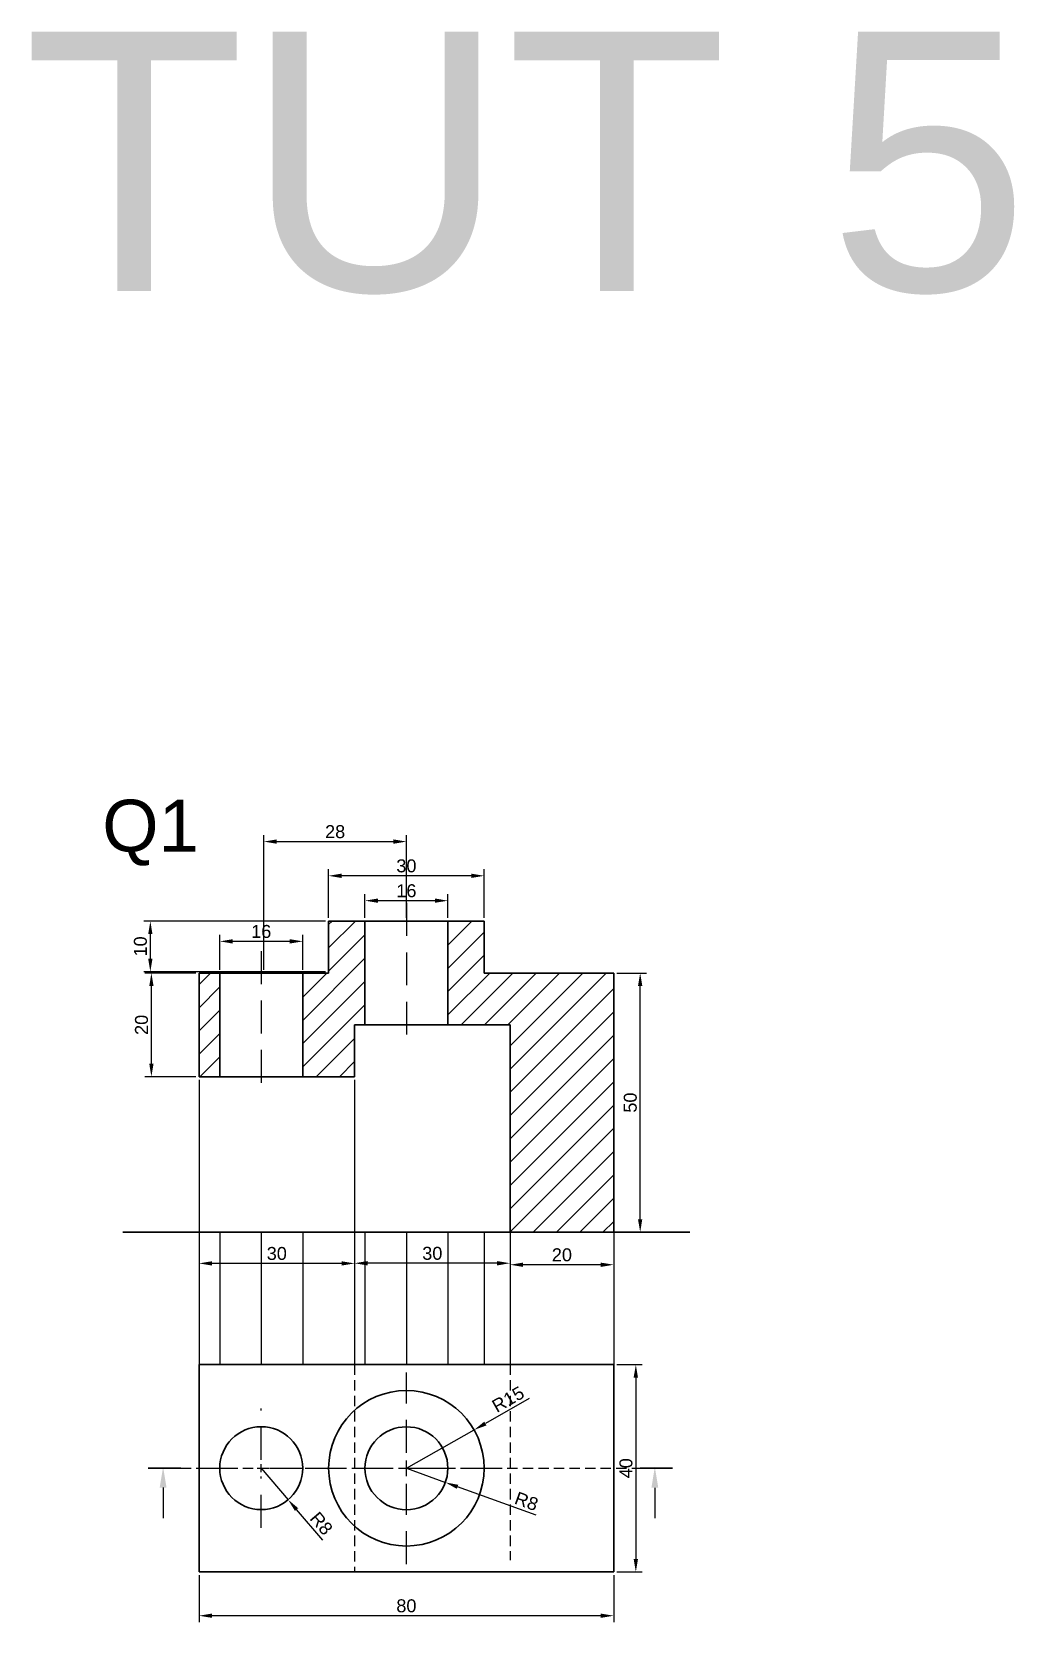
# Model space of a CAD drawing. Header units: millimetres. Extents: x 137 to 7220, y 7466 to 9893.
# Drawn here: x 2340.9 to 2530.4, y 9585.2 to 9892 of the extents above; entities that cross this region are included whole.
import ezdxf
from ezdxf import colors
from ezdxf.entities.mleader import LeaderData, LeaderLine
from ezdxf.math import Vec2, Vec3

# ---------------------------------------------------------------- set-up
doc = ezdxf.new("R2010")
doc.units = ezdxf.units.MM
doc.header["$PDMODE"] = 35
doc.header["$PDSIZE"] = 3
doc.linetypes.add('DASHED2', pattern=[9.525, 6.35, -3.175])
doc.linetypes.add('JIS_02_2.0', pattern=[3, 2, -1])
for name, color, linetype in [('Center Line', 3, 'DASHED2'), ('Dimensions', 1, 'Continuous'), ('Hidden Line', 50, 'JIS_02_2.0'), ('Projection', 140, 'Continuous'), ('Text', 7, 'Continuous')]:
    doc.layers.add(name, color=color, linetype=linetype)
doc.layers.add('Object', color=7, linetype='Continuous', lineweight=30)
doc.styles.get("Standard").update_dxf_attribs({"font": 'arial.ttf'})
doc.dimstyles.new('ISO-25', dxfattribs={"dimtxt": 2.5, "dimasz": 2.5, "dimexe": 1.25, "dimexo": 0.625, "dimtad": 1, "dimdec": 0, "dimtxsty": 'Standard', "dimcen": 2.5, "dimadec": 0, "dimazin": 0, "dimtfac": 1, "dimtdec": 0, "dimtmove": 0, "dimatfit": 3, "dimfxl": 1, "dimarcsym": 0})
pattern_1 = [(45, (2319.9666, 7764.7505), (-2.245064, 2.245064), [])]

# ---------------------------------------------------------------- blocks, each defined once
blk = doc.blocks.new('*D688')
at = {"layer": 'Defpoints', "color": 0, "transparency": 16777216}
for p in [(2433.11, 9660.43), (2453.11, 9660.43), (2433.11, 9654.15)]:
    blk.add_point(p, dxfattribs=at)
at = {"layer": 'Dimensions', "color": 0, "lineweight": -2, "transparency": 16777216}
for p, q in [((2433.11, 9659.81), (2433.11, 9652.9)), ((2453.11, 9659.81), (2453.11, 9652.9)), ((2450.61, 9654.15), (2435.61, 9654.15))]:
    blk.add_line(p, q, dxfattribs=at)
at = {"layer": 'Dimensions', "color": 0, "transparency": 16777216}
for points in [[(2435.61, 9654.56), (2435.61, 9653.73), (2433.11, 9654.15)], [(2450.61, 9654.56), (2450.61, 9653.73), (2453.11, 9654.15)]]:
    blk.add_solid(points, dxfattribs=at)
at = {"layer": 'Dimensions', "color": 0, "transparency": 16777216, "insert": (2443.11, 9656.05), "char_height": 2.5, "attachment_point": 5}
blk.add_mtext('20', dxfattribs=at)
blk = doc.blocks.new('*D689')
at = {"layer": 'Defpoints', "color": 0, "transparency": 16777216}
for p in [(2403.11, 9690.43), (2433.11, 9660.43), (2403.11, 9654.44)]:
    blk.add_point(p, dxfattribs=at)
at = {"layer": 'Dimensions', "color": 0, "lineweight": -2, "transparency": 16777216}
for p, q in [((2403.11, 9689.81), (2403.11, 9653.19)), ((2433.11, 9659.81), (2433.11, 9653.19)), ((2430.61, 9654.44), (2405.61, 9654.44))]:
    blk.add_line(p, q, dxfattribs=at)
at = {"layer": 'Dimensions', "color": 0, "transparency": 16777216}
for points in [[(2405.61, 9654.85), (2405.61, 9654.02), (2403.11, 9654.44)], [(2430.61, 9654.85), (2430.61, 9654.02), (2433.11, 9654.44)]]:
    blk.add_solid(points, dxfattribs=at)
at = {"layer": 'Dimensions', "color": 0, "transparency": 16777216, "insert": (2418.11, 9656.34), "char_height": 2.5, "attachment_point": 5}
blk.add_mtext('30', dxfattribs=at)
blk = doc.blocks.new('*D690')
at = {"layer": 'Defpoints', "color": 0, "transparency": 16777216}
for p in [(2373.11, 9690.43), (2403.11, 9690.43), (2373.11, 9654.41)]:
    blk.add_point(p, dxfattribs=at)
at = {"layer": 'Dimensions', "color": 0, "lineweight": -2, "transparency": 16777216}
for p, q in [((2373.11, 9689.81), (2373.11, 9653.16)), ((2403.11, 9689.81), (2403.11, 9653.16)), ((2400.61, 9654.41), (2375.61, 9654.41))]:
    blk.add_line(p, q, dxfattribs=at)
at = {"layer": 'Dimensions', "color": 0, "transparency": 16777216}
for points in [[(2375.61, 9654.82), (2375.61, 9653.99), (2373.11, 9654.41)], [(2400.61, 9654.82), (2400.61, 9653.99), (2403.11, 9654.41)]]:
    blk.add_solid(points, dxfattribs=at)
at = {"layer": 'Dimensions', "color": 0, "transparency": 16777216, "insert": (2388.11, 9656.31), "char_height": 2.5, "attachment_point": 5}
blk.add_mtext('30', dxfattribs=at)
blk = doc.blocks.new('*D691')
at = {"layer": 'Defpoints', "color": 0, "transparency": 16777216}
for p in [(2363.92, 9710.43), (2373.11, 9710.43), (2373.11, 9690.43)]:
    blk.add_point(p, dxfattribs=at)
at = {"layer": 'Dimensions', "color": 0, "lineweight": -2, "transparency": 16777216}
for p, q in [((2372.48, 9710.43), (2362.67, 9710.43)), ((2363.92, 9692.93), (2363.92, 9707.93)), ((2372.48, 9690.43), (2362.67, 9690.43))]:
    blk.add_line(p, q, dxfattribs=at)
at = {"layer": 'Dimensions', "color": 0, "transparency": 16777216}
for points in [[(2363.51, 9707.93), (2364.34, 9707.93), (2363.92, 9710.43)], [(2363.51, 9692.93), (2364.34, 9692.93), (2363.92, 9690.43)]]:
    blk.add_solid(points, dxfattribs=at)
at = {"layer": 'Dimensions', "color": 0, "transparency": 16777216, "insert": (2362.02, 9700.43), "char_height": 2.5, "attachment_point": 5, "rotation": 90}
blk.add_mtext('20', dxfattribs=at)
blk = doc.blocks.new('*D692')
at = {"layer": 'Defpoints', "color": 0, "transparency": 16777216}
for p in [(2363.72, 9720.43), (2398.11, 9720.43), (2398.11, 9710.68)]:
    blk.add_point(p, dxfattribs=at)
at = {"layer": 'Dimensions', "color": 0, "lineweight": -2, "transparency": 16777216}
for p, q in [((2397.48, 9720.43), (2362.47, 9720.43)), ((2363.72, 9713.18), (2363.72, 9717.93)), ((2397.48, 9710.68), (2362.47, 9710.68))]:
    blk.add_line(p, q, dxfattribs=at)
at = {"layer": 'Dimensions', "color": 0, "transparency": 16777216}
for points in [[(2363.3, 9717.93), (2364.13, 9717.93), (2363.72, 9720.43)], [(2363.3, 9713.18), (2364.13, 9713.18), (2363.72, 9710.68)]]:
    blk.add_solid(points, dxfattribs=at)
at = {"layer": 'Dimensions', "color": 0, "transparency": 16777216, "insert": (2361.81, 9715.56), "char_height": 2.5, "attachment_point": 5, "rotation": 90}
blk.add_mtext('10', dxfattribs=at)
blk = doc.blocks.new('*D693')
at = {"layer": 'Defpoints', "color": 0, "transparency": 16777216}
for p in [(2453.11, 9710.43), (2458.21, 9710.43), (2453.11, 9660.43)]:
    blk.add_point(p, dxfattribs=at)
at = {"layer": 'Dimensions', "color": 0, "lineweight": -2, "transparency": 16777216}
for p, q in [((2453.73, 9710.43), (2459.46, 9710.43)), ((2458.21, 9662.93), (2458.21, 9707.93)), ((2453.73, 9660.43), (2459.46, 9660.43))]:
    blk.add_line(p, q, dxfattribs=at)
at = {"layer": 'Dimensions', "color": 0, "transparency": 16777216}
for points in [[(2457.79, 9707.93), (2458.62, 9707.93), (2458.21, 9710.43)], [(2457.79, 9662.93), (2458.62, 9662.93), (2458.21, 9660.43)]]:
    blk.add_solid(points, dxfattribs=at)
at = {"layer": 'Dimensions', "color": 0, "transparency": 16777216, "insert": (2456.31, 9685.43), "char_height": 2.5, "attachment_point": 5, "rotation": 90}
blk.add_mtext('50', dxfattribs=at)
blk = doc.blocks.new('*D694')
at = {"layer": 'Defpoints', "color": 0, "transparency": 16777216}
for p in [(2398.11, 9729.19), (2398.11, 9720.43), (2428.11, 9720.43)]:
    blk.add_point(p, dxfattribs=at)
at = {"layer": 'Dimensions', "color": 0, "lineweight": -2, "transparency": 16777216}
for p, q in [((2398.11, 9721.06), (2398.11, 9730.44)), ((2428.11, 9721.06), (2428.11, 9730.44)), ((2425.61, 9729.19), (2400.61, 9729.19))]:
    blk.add_line(p, q, dxfattribs=at)
at = {"layer": 'Dimensions', "color": 0, "transparency": 16777216}
for points in [[(2400.61, 9729.61), (2400.61, 9728.77), (2398.11, 9729.19)], [(2425.61, 9729.61), (2425.61, 9728.77), (2428.11, 9729.19)]]:
    blk.add_solid(points, dxfattribs=at)
at = {"layer": 'Dimensions', "color": 0, "transparency": 16777216, "insert": (2413.11, 9731.09), "char_height": 2.5, "attachment_point": 5}
blk.add_mtext('30', dxfattribs=at)
blk = doc.blocks.new('*D695')
at = {"layer": 'Defpoints', "color": 0, "transparency": 16777216}
for p in [(2405.11, 9724.39), (2405.11, 9720.43), (2421.11, 9720.43)]:
    blk.add_point(p, dxfattribs=at)
at = {"layer": 'Dimensions', "color": 0, "lineweight": -2, "transparency": 16777216}
for p, q in [((2405.11, 9721.06), (2405.11, 9725.64)), ((2418.61, 9724.39), (2407.61, 9724.39)), ((2421.11, 9721.06), (2421.11, 9725.64))]:
    blk.add_line(p, q, dxfattribs=at)
at = {"layer": 'Dimensions', "color": 0, "transparency": 16777216}
for points in [[(2407.61, 9724.81), (2407.61, 9723.98), (2405.11, 9724.39)], [(2418.61, 9724.81), (2418.61, 9723.98), (2421.11, 9724.39)]]:
    blk.add_solid(points, dxfattribs=at)
at = {"layer": 'Dimensions', "color": 0, "transparency": 16777216, "insert": (2413.11, 9726.29), "char_height": 2.5, "attachment_point": 5}
blk.add_mtext('16', dxfattribs=at)
blk = doc.blocks.new('*D696')
at = {"layer": 'Defpoints', "color": 0, "transparency": 16777216}
for p in [(2377.11, 9716.54), (2377.11, 9710.43), (2393.11, 9710.43)]:
    blk.add_point(p, dxfattribs=at)
at = {"layer": 'Dimensions', "color": 0, "lineweight": -2, "transparency": 16777216}
for p, q in [((2377.11, 9711.06), (2377.11, 9717.79)), ((2393.11, 9711.06), (2393.11, 9717.79)), ((2390.61, 9716.54), (2379.61, 9716.54))]:
    blk.add_line(p, q, dxfattribs=at)
at = {"layer": 'Dimensions', "color": 0, "transparency": 16777216}
for points in [[(2379.61, 9716.96), (2379.61, 9716.12), (2377.11, 9716.54)], [(2390.61, 9716.96), (2390.61, 9716.12), (2393.11, 9716.54)]]:
    blk.add_solid(points, dxfattribs=at)
at = {"layer": 'Dimensions', "color": 0, "transparency": 16777216, "insert": (2385.11, 9718.44), "char_height": 2.5, "attachment_point": 5}
blk.add_mtext('16', dxfattribs=at)
blk = doc.blocks.new('*U677')
at = {"layer": 'Center Line', "color": 0, "transparency": 16777216}
for p, q in [((0, 3), (0, 18.5)), ((-18.5, 0), (-3, 0)), ((3, 0), (18.5, 0)), ((0, -18.5), (0, -3))]:
    blk.add_line(p, q, dxfattribs=at)
at = {"layer": 'Center Line', "color": 0, "linetype": 'Continuous', "transparency": 16777216}
for p, q in [((-1.5, 0), (1.5, 0)), ((0, -1.5), (0, 1.5))]:
    blk.add_line(p, q, dxfattribs=at)
blk = doc.blocks.new('*U678')
at = {"layer": 'Center Line', "color": 0, "transparency": 16777216}
for p, q in [((0, 1.6), (0, 11.5)), ((-11.5, 0), (-1.6, 0)), ((1.6, 0), (11.5, 0)), ((0, -11.5), (0, -1.6))]:
    blk.add_line(p, q, dxfattribs=at)
at = {"layer": 'Center Line', "color": 0, "linetype": 'Continuous', "transparency": 16777216}
for p, q in [((-0.8, 0), (0.8, 0)), ((0, -0.8), (0, 0.8))]:
    blk.add_line(p, q, dxfattribs=at)
blk = doc.blocks.new('*D697')
at = {"layer": 'Defpoints', "color": 0, "transparency": 16777216}
for p in [(2453.11, 9634.88), (2453.11, 9594.88), (2457.37, 9594.88)]:
    blk.add_point(p, dxfattribs=at)
at = {"layer": 'Dimensions', "color": 0, "lineweight": -2, "transparency": 16777216}
for p, q in [((2453.73, 9634.88), (2458.62, 9634.88)), ((2457.37, 9632.38), (2457.37, 9597.38)), ((2453.73, 9594.88), (2458.62, 9594.88))]:
    blk.add_line(p, q, dxfattribs=at)
at = {"layer": 'Dimensions', "color": 0, "transparency": 16777216}
for points in [[(2456.95, 9632.38), (2457.79, 9632.38), (2457.37, 9634.88)], [(2456.95, 9597.38), (2457.79, 9597.38), (2457.37, 9594.88)]]:
    blk.add_solid(points, dxfattribs=at)
at = {"layer": 'Dimensions', "color": 0, "transparency": 16777216, "insert": (2455.47, 9614.88), "char_height": 2.5, "attachment_point": 5, "rotation": 90}
blk.add_mtext('40', dxfattribs=at)
blk = doc.blocks.new('*D698')
at = {"layer": 'Defpoints', "color": 0, "transparency": 16777216}
for p in [(2373.11, 9594.88), (2453.11, 9594.88), (2373.11, 9586.43)]:
    blk.add_point(p, dxfattribs=at)
at = {"layer": 'Dimensions', "color": 0, "lineweight": -2, "transparency": 16777216}
for p, q in [((2373.11, 9594.26), (2373.11, 9585.18)), ((2453.11, 9594.26), (2453.11, 9585.18)), ((2450.61, 9586.43), (2375.61, 9586.43))]:
    blk.add_line(p, q, dxfattribs=at)
at = {"layer": 'Dimensions', "color": 0, "transparency": 16777216}
for points in [[(2375.61, 9586.85), (2375.61, 9586.02), (2373.11, 9586.43)], [(2450.61, 9586.85), (2450.61, 9586.02), (2453.11, 9586.43)]]:
    blk.add_solid(points, dxfattribs=at)
at = {"layer": 'Dimensions', "color": 0, "transparency": 16777216, "insert": (2413.11, 9588.33), "char_height": 2.5, "attachment_point": 5}
blk.add_mtext('80', dxfattribs=at)
blk = doc.blocks.new('*D699')
at = {"layer": 'Defpoints', "color": 0, "transparency": 16777216}
for p in [(2426.16, 9622.27), (2413.11, 9614.88)]:
    blk.add_point(p, dxfattribs=at)
at = {"layer": 'Dimensions', "color": 0, "lineweight": -2, "transparency": 16777216}
for p, q in [((2436.81, 9628.31), (2428.34, 9623.51)), ((2413.11, 9614.88), (2426.16, 9622.27))]:
    blk.add_line(p, q, dxfattribs=at)
at = {"layer": 'Dimensions', "color": 0, "transparency": 16777216}
blk.add_solid([(2428.13, 9623.87), (2428.54, 9623.14), (2426.16, 9622.27)], dxfattribs=at)
at = {"layer": 'Dimensions', "color": 0, "transparency": 16777216, "insert": (2432.73, 9628.18), "char_height": 2.5, "attachment_point": 5, "rotation": 29.5255}
blk.add_mtext('R15', dxfattribs=at)
blk = doc.blocks.new('*D700')
at = {"layer": 'Defpoints', "color": 0, "transparency": 16777216}
for p in [(2413.11, 9614.88), (2420.63, 9612.15)]:
    blk.add_point(p, dxfattribs=at)
at = {"layer": 'Dimensions', "color": 0, "lineweight": -2, "transparency": 16777216}
for p, q in [((2413.11, 9614.88), (2420.63, 9612.15)), ((2438.12, 9605.81), (2422.98, 9611.3))]:
    blk.add_line(p, q, dxfattribs=at)
at = {"layer": 'Dimensions', "color": 0, "transparency": 16777216}
blk.add_solid([(2423.12, 9611.69), (2422.84, 9610.91), (2420.63, 9612.15)], dxfattribs=at)
at = {"layer": 'Dimensions', "color": 0, "transparency": 16777216, "insert": (2436.28, 9608.5), "char_height": 2.5, "attachment_point": 5, "rotation": 340.056}
blk.add_mtext('R8', dxfattribs=at)
blk = doc.blocks.new('*D701')
at = {"layer": 'Defpoints', "color": 0, "transparency": 16777216}
for p in [(2385.11, 9614.9), (2390.3, 9608.81)]:
    blk.add_point(p, dxfattribs=at)
at = {"layer": 'Dimensions', "color": 0, "lineweight": -2, "transparency": 16777216}
for p, q in [((2385.11, 9614.9), (2390.3, 9608.81)), ((2396.98, 9600.99), (2391.92, 9606.91))]:
    blk.add_line(p, q, dxfattribs=at)
at = {"layer": 'Dimensions', "color": 0, "transparency": 16777216}
blk.add_solid([(2392.24, 9607.18), (2391.61, 9606.64), (2390.3, 9608.81)], dxfattribs=at)
at = {"layer": 'Dimensions', "color": 0, "transparency": 16777216, "insert": (2396.71, 9604.23), "char_height": 2.5, "attachment_point": 5, "rotation": 310.4651}
blk.add_mtext('R8', dxfattribs=at)
blk = doc.blocks.new('*D796')
at = {"layer": 'Defpoints', "color": 0, "transparency": 16777216}
for p in [(2413.11, 9735.79), (2413.11, 9720.43), (2385.61, 9710.43)]:
    blk.add_point(p, dxfattribs=at)
at = {"layer": 'Dimensions', "color": 0, "lineweight": -2, "transparency": 16777216}
for p, q in [((2385.61, 9711.06), (2385.61, 9737.04)), ((2413.11, 9721.06), (2413.11, 9737.04)), ((2388.11, 9735.79), (2410.61, 9735.79))]:
    blk.add_line(p, q, dxfattribs=at)
at = {"layer": 'Dimensions', "color": 0, "transparency": 16777216}
for points in [[(2388.11, 9736.21), (2388.11, 9735.37), (2385.61, 9735.79)], [(2410.61, 9736.21), (2410.61, 9735.37), (2413.11, 9735.79)]]:
    blk.add_solid(points, dxfattribs=at)
at = {"layer": 'Dimensions', "color": 0, "transparency": 16777216, "insert": (2399.36, 9737.69), "char_height": 2.5, "attachment_point": 5}
blk.add_mtext('28', dxfattribs=at)

msp = doc.modelspace()

# ---------------------------------------------------------------- hatches: boundary and pattern name
at = {"layer": 'Object'}
h = msp.add_hatch(dxfattribs=at)
h.set_pattern_fill('ANSI31', color=256)
h.set_pattern_definition(pattern_1)
h.paths.add_polyline_path([(2405.109, 9710.431), (2398.109, 9710.431), (2393.109, 9710.431), (2393.109, 9690.431), (2403.109, 9690.431), (2403.109, 9700.431), (2405.109, 9700.431)])
h.paths.add_polyline_path([(2453.109, 9710.431), (2433.109, 9710.431), (2421.109, 9710.431), (2421.109, 9700.431), (2433.109, 9700.431), (2433.109, 9660.431), (2453.109, 9660.431)])
h.paths.add_polyline_path([(2428.109, 9720.431), (2421.109, 9720.431), (2421.109, 9710.431), (2428.109, 9710.431)])
h.paths.add_polyline_path([(2405.109, 9720.431), (2398.109, 9720.431), (2398.109, 9710.431), (2405.109, 9710.431)])
h = msp.add_hatch(dxfattribs=at)
h.set_pattern_fill('ANSI31', color=256)
h.set_pattern_definition(pattern_1)
h.paths.add_polyline_path([(2377.109, 9710.431), (2373.109, 9710.431), (2373.109, 9690.431), (2377.109, 9690.431)])

# ---------------------------------------------------------------- linework, layer by layer
at = {"layer": 'Center Line'}
for p, q in [((2413.109, 9723.942), (2413.109, 9696.605)), ((2385.109, 9714.636), (2385.109, 9687.154))]:
    msp.add_line(p, q, dxfattribs=at)
at = {"layer": 'Hidden Line'}
for p, q in [((2403.109, 9634.882), (2403.109, 9594.882)), ((2433.109, 9634.882), (2433.109, 9597.123)), ((2369.574, 9614.882), (2458.185, 9614.882))]:
    msp.add_line(p, q, dxfattribs=at)
at = {"layer": 'Object'}
for p, q in [((2398.109, 9710.431), (2398.109, 9720.431)), ((2398.109, 9720.431), (2428.109, 9720.431)), ((2405.109, 9710.431), (2405.109, 9720.431)), ((2405.109, 9720.431), (2421.109, 9720.431)), ((2421.109, 9720.431), (2421.109, 9710.431)), ((2428.109, 9720.431), (2428.109, 9710.431)), ((2373.109, 9710.431), (2398.109, 9710.431)), ((2373.109, 9710.431), (2373.109, 9690.431)), ((2373.109, 9710.431), (2385.109, 9710.431)), ((2385.109, 9710.431), (2377.109, 9710.431)), ((2377.109, 9710.431), (2377.109, 9690.431)), ((2385.109, 9710.431), (2398.109, 9710.431)), ((2393.109, 9690.431), (2393.109, 9710.431)), ((2405.109, 9710.431), (2405.109, 9700.431)), ((2421.109, 9710.431), (2421.109, 9700.431)), ((2428.109, 9710.431), (2433.109, 9710.431)), ((2433.109, 9710.431), (2453.109, 9710.431)), ((2453.109, 9710.431), (2453.109, 9660.431)), ((2433.109, 9700.431), (2403.109, 9700.431)), ((2403.109, 9690.431), (2403.109, 9700.431)), ((2433.109, 9660.431), (2433.109, 9700.431)), ((2373.109, 9690.431), (2403.109, 9690.431)), ((2377.109, 9690.431), (2393.109, 9690.431)), ((2467.793, 9660.431), (2358.425, 9660.431)), ((2453.109, 9660.431), (2433.109, 9660.431)), ((2453.109, 9660.431), (2465.284, 9660.431)), ((2373.109, 9634.882), (2453.109, 9634.882)), ((2373.109, 9594.882), (2373.109, 9634.882)), ((2453.109, 9634.882), (2453.109, 9594.882)), ((2363.327, 9614.897), (2369.558, 9614.897)), ((2369.574, 9614.882), (2363.802, 9614.882)), ((2458.185, 9614.882), (2464.415, 9614.882)), ((2453.109, 9594.882), (2373.109, 9594.882))]:
    msp.add_line(p, q, dxfattribs=at)
for centre, radius in [((2413.109, 9614.882), 15), ((2385.109, 9614.901), 8), ((2413.109, 9614.882), 8)]:
    msp.add_circle(centre, radius, dxfattribs=at)
at = {"layer": 'Projection'}
for p, q in [((2373.109, 9660.431), (2373.109, 9594.882)), ((2377.109, 9660.431), (2377.109, 9634.882)), ((2385.109, 9660.431), (2385.109, 9634.882)), ((2393.109, 9660.431), (2393.109, 9634.882)), ((2403.109, 9660.431), (2403.109, 9634.882)), ((2405.109, 9660.431), (2405.109, 9634.882)), ((2413.109, 9660.431), (2413.109, 9634.882)), ((2421.109, 9660.431), (2421.109, 9634.882)), ((2428.109, 9660.431), (2428.109, 9634.882)), ((2433.109, 9660.431), (2433.109, 9634.882)), ((2453.109, 9660.431), (2453.109, 9594.882))]:
    msp.add_line(p, q, dxfattribs=at)

# ---------------------------------------------------------------- block references
at = {"layer": 'Center Line'}
for name, p in [('*U677', (2413.109, 9614.882)), ('*U678', (2385.109, 9614.901))]:
    msp.add_blockref(name, p, dxfattribs=at)

# ---------------------------------------------------------------- texts
at = {"layer": 'Object'}
msp.add_text('TUT 5', height=50, dxfattribs=at).set_placement((2339.284, 9842.028))
at = {"layer": 'Text'}
msp.add_text('Q1', height=10, dxfattribs=at).set_placement((2354.444, 9733.87))

# ---------------------------------------------------------------- dimensions: what is measured, and where the dimension line sits
at = {"layer": 'Dimensions'}
for base, p1, p2, picture, middle in [((2413.109019684, 9735.791408086), (2385.609019684, 9710.431009799), (2413.109019684, 9720.431009799), '*D796', (2399.359019684, 9737.692840556)), ((2398.109, 9729.192), (2428.109, 9720.431), (2398.109, 9720.431), '*D694', (2413.109, 9731.094)), ((2405.109, 9724.393), (2421.109, 9720.431), (2405.109, 9720.431), '*D695', (2413.109, 9726.295)), ((2377.109, 9716.541), (2393.109, 9710.431), (2377.109, 9710.431), '*D696', (2385.109, 9718.443)), ((2373.109, 9654.408), (2403.109, 9690.431), (2373.109, 9690.431), '*D690', (2388.109, 9656.31)), ((2403.109, 9654.437), (2433.109, 9660.431), (2403.109, 9690.431), '*D689', (2418.109, 9656.339)), ((2433.109, 9654.146), (2453.109, 9660.431), (2433.109, 9660.431), '*D688', (2443.109, 9656.047)), ((2373.109, 9586.433), (2453.109, 9594.882), (2373.109, 9594.882), '*D698', (2413.109, 9588.334))]:
    dim = msp.add_linear_dim(base=base, p1=p1, p2=p2, dimstyle='ISO-25', dxfattribs=at)
    dim.commit()
    dim.dimension.update_dxf_attribs({"geometry": picture, "text_midpoint": middle})
for base, p1, p2, picture, middle in [((2363.715, 9720.431), (2398.109, 9710.681), (2398.109, 9720.431), '*D692', (2361.814, 9715.556)), ((2363.924, 9710.431), (2373.109, 9690.431), (2373.109, 9710.431), '*D691', (2362.022, 9700.431)), ((2458.207, 9710.431), (2453.109, 9660.431), (2453.109, 9710.431), '*D693', (2456.305, 9685.431)), ((2457.371, 9594.882), (2453.109, 9634.882), (2453.109, 9594.882), '*D697', (2455.47, 9614.882))]:
    dim = msp.add_linear_dim(base=base, p1=p1, p2=p2, angle=90, dimstyle='ISO-25', dxfattribs=at)
    dim.commit()
    dim.dimension.update_dxf_attribs({"geometry": picture, "text_midpoint": middle})
for center, mpoint, picture, middle in [((2413.109, 9614.882), (2426.161, 9622.274), '*D699', (2432.726, 9628.177)), ((2385.109, 9614.901), (2390.301, 9608.814), '*D701', (2396.708, 9604.233))]:
    dim = msp.add_radius_dim(center=center, mpoint=mpoint, dimstyle='ISO-25', dxfattribs=at)
    dim.commit()
    dim.dimension.update_dxf_attribs({"geometry": picture, "text_midpoint": middle})
dim = msp.add_radius_dim(center=(2413.109, 9614.882), mpoint=(2420.629, 9612.153), dimstyle='ISO-25', dxfattribs=at)
dim.commit()
dim.dimension.update_dxf_attribs({"geometry": '*D700', "text_midpoint": (2435.634, 9606.708), "dimtype": 164})

# ---------------------------------------------------------------- leaders
at = {"layer": 'Object'}
ml = msp.add_multileader_mtext('Standard', dxfattribs=at)
ml.set_content('', color=256)
ml.set_leader_properties()
ml.build(insert=Vec2(0, 0))
ml.multileader.update_dxf_attribs({"has_dogleg": 0, "dogleg_length": 0})
ctx = ml.context
ctx.base_point, ctx.plane_origin = Vec3(2366.18, 9605.268), Vec3(2366.18, 9615.148)
notes = []
notes.append((ctx, [(0, (1, 1, 0), (2366.18, 9605.268), (1, 0), 0, [(0, [(2366.18, 9615.148)], 0, [])])]))
ctx.mtext.insert, ctx.mtext.flow_direction = Vec3(2368.18, 9607.268), 5
ml = msp.add_multileader_mtext('Standard', dxfattribs=at)
ml.set_content('', color=256)
ml.set_leader_properties()
ml.build(insert=Vec2(0, 0))
ml.multileader.update_dxf_attribs({"has_dogleg": 0, "dogleg_length": 0})
ctx = ml.context
ctx.base_point, ctx.plane_origin = Vec3(2461.038, 9605.253), Vec3(2461.038, 9615.133)
notes.append((ctx, [(0, (1, 1, 0), (2461.038, 9605.253), (1, 0), 0, [(0, [(2461.038, 9615.133)], 0, [])])]))
ctx.mtext.insert, ctx.mtext.flow_direction = Vec3(2463.038, 9607.253), 5
for ctx, leaders in notes:
    for number, flags, end, landing, length, lines in leaders:
        leader = LeaderData()
        leader.index, (leader.has_last_leader_line, leader.has_dogleg_vector, leader.attachment_direction) = number, flags
        leader.last_leader_point, leader.dogleg_vector, leader.dogleg_length = Vec3(end), Vec3(landing), length
        for number, points, colour, breaks in lines:
            line = LeaderLine()
            line.index, line.vertices, line.color, line.breaks = number, Vec3.list(points), colors.encode_raw_color(colour), breaks
            leader.lines.append(line)
        ctx.leaders.append(leader)

doc.saveas('drawing.dxf')
